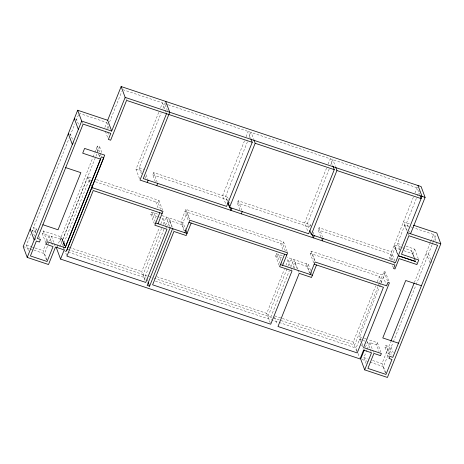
<?xml version="1.0" encoding="UTF-8"?>
<svg xmlns="http://www.w3.org/2000/svg" width="464" height="464" viewBox="0 0 464 464"><rect width="100%" height="100%" fill="white"/><g stroke="black" fill="none" stroke-linecap="round" stroke-linejoin="round"><path stroke-width="0.35" stroke-dasharray="2.32 1.74" d="M28.42 250.525L26.419 245.108L30.821 234.088M31.859 231.49L32.376 230.196L35.421 231.211L35.925 232.563M35.403 233.044L33.402 227.633L69.032 138.452M70.105 135.766L74.826 123.952M76.131 120.675L78.845 113.877M35.421 231.211L36.447 228.648L33.402 227.633M45.785 242.974L42.276 233.496L43.303 230.933L61.173 236.889L64.426 245.688M46.591 260.142L43.082 250.664L46.452 242.237M46.707 241.587L49.039 235.753L42.276 233.496M46.76 259.782L44.503 253.686L51.487 236.211L62.594 239.911L64.844 246.007M57.066 246.941L61.091 236.86L64.345 245.665M97.73 151.676L96.477 148.289L97.376 146.038L99.696 146.815L101.947 152.905M104.864 127.391L106.813 122.513L79.767 113.494M61.173 236.889L92.806 157.708M93.073 157.041L94.679 153.016M94.952 152.343L96.477 148.289M59.763 246.767L99.696 146.815M106.929 128.708L108.518 124.729M109.579 122.073L121.771 91.565M62.594 239.911L87.841 176.72L91.942 178.089M64.989 245.589L63.91 242.858L62.924 245.317L64.983 246.001M63.991 242.881L89.239 179.69L94.726 181.523M139.502 178.71L135.998 169.232L158.752 112.271M160.625 107.578L162.504 102.886L123.238 89.796M141.468 173.849L139.217 167.753L161.089 113.007M162.957 108.332L165.271 102.538M155.266 181.592L152.76 174.818L153.659 172.573L227.87 197.31L228.619 199.34M154.344 223.857L150.841 214.374L151.722 212.164L158.056 214.275M160.614 209.421L158.108 202.652L158.99 200.442L96.048 179.458M145.006 280.395L141.746 271.597L159.227 227.847M160.84 223.81L162.992 218.428L160.289 217.529M161.605 228.363L143.144 274.566L145.4 280.662M163.212 224.344L166.153 216.978L169.662 226.455M164.036 229.17L145.574 275.378L146.578 278.087M165.642 225.156L168.583 217.79L172.092 227.267M167.788 225.962L169.923 220.626L182.178 224.715L184.428 230.805M287.141 251.476L283.632 241.999L185.826 209.386L180.838 221.873L184.347 231.35M182.178 224.715L187.166 212.228L189.666 219.002M244.482 140.812L222.61 195.559L226.113 205.036M246.082 136.805L248.217 131.463L250.722 138.237M247.428 141.793L225.556 196.539L227.308 201.277M249.029 137.791L251.163 132.449L253.669 139.217M227.72 201.591L226.971 199.561L227.87 197.31M239.847 209.792L237.348 203.023L238.247 200.773L310.335 224.808L310.839 226.159M279.125 265.35L275.622 255.867L276.463 253.756L283.226 256.006M285.29 250.879L282.791 244.11L283.632 241.999M270.234 322.851L266.73 313.374L284.316 269.352M285.917 265.35L288.045 260.014L286.085 259.359M326.528 168.165L304.657 222.911L307.916 231.716M328.129 164.163L330.264 158.821L332.769 165.59M268.064 316.216L287.866 266.661M288.132 265.994L291.073 258.628L294.831 268.778M329.173 169.047L307.301 223.793L309.308 229.21M330.774 165.045L332.908 159.703L335.414 166.472M270.796 317.127L289.258 270.918M290.858 266.899L293.805 259.533L297.308 269.016M293.057 267.908L295.208 262.525L307.487 266.62L309.743 272.71M310.335 224.808L309.436 227.058L237.348 203.023M320.688 236.744L318.182 229.97L319.081 227.72L391.471 251.853L394.974 261.336M313.687 262.844L310.184 253.367L311.071 251.146L382.62 274.995L386.123 284.478M307.487 266.62L308.374 264.393L287.146 257.317M356.723 351.561L353.214 342.084L375.689 285.836M377.296 281.816L379.436 276.457L310.184 253.367M391.471 251.853L394.226 244.957L411.533 250.63L414.033 257.398M413.36 197.136L394.29 244.882L397.793 254.359M414.967 193.123L417.554 186.65M379.419 283.005L354.624 345.071L153.787 278.116M379.685 282.338L384.012 271.504L385.422 271.974L388.931 281.451M390.299 259.683L389.545 257.653L390.92 254.22L318.182 229.97M360.801 340.124L359.548 336.742L379.291 287.332M379.558 286.665L385.422 271.974M391.709 260.153L390.961 258.123L395.084 247.793L399.887 249.394M399.759 249.499L397.509 243.403L404.892 224.912L412.403 227.418M357.048 350.807L356.045 348.099L359.559 339.294L364.861 341.063M416.341 198.459L406.563 222.923L408.32 227.662M417.397 195.808L419.247 191.18M365.412 347.205L367.511 341.945L365.528 341.284M366.154 363.66L363.904 357.564L365.986 352.356M366.241 351.706L367.024 349.752M367.285 349.102L369.883 342.589L376.536 344.804L379.042 351.573M411.533 250.63L414.004 257.485M376.536 344.804L377.383 342.687L367.778 339.486M414.422 257.798L412.919 253.738L414.752 249.151L405.466 246.059M388.513 357.106L385.01 347.629L385.857 345.512L388.82 346.498L392.074 355.302M385.497 373.073L381.988 363.596L387.974 348.621L385.01 347.629M388.82 346.498L390.7 341.788M414.358 282.576L430.406 242.399M430.673 241.738L433.573 234.477L413.088 227.644M385.665 372.714L383.409 366.618L393.072 342.438M393.339 341.765L415.889 285.319M416.156 284.652L431.984 245.044M432.251 244.371L433.051 242.365M433.318 241.698L436.259 234.337M167.556 104.574L164.824 103.663L167.324 110.432M168.241 104.8L417.101 187.769L419.607 194.544M409.312 223.839L403.471 221.891L406.98 231.368M75.493 118.981L76.653 119.364L78.909 125.46M69.478 134.038L70.638 134.427L73.144 141.195M397.509 243.403L401.488 244.731M404.005 250.763L412.919 253.738M139.217 167.753L144.118 169.389M135.998 169.232L142.564 171.419M152.76 174.818L226.971 199.561M389.545 257.653L390.961 258.123M282.791 244.11L184.985 211.503L188.488 220.98M95.416 181.749L158.108 202.652M162.104 215.627L183.019 222.598L185.525 229.373M275.622 255.867L282.158 258.048M150.841 214.374L156.913 216.404M157.592 216.63L159.616 217.303M359.548 336.742L363.666 338.111M364.35 338.343L367.094 339.254M69.095 247.376L141.746 271.597M274.659 315.891L353.214 342.084M156.844 276.735L266.73 313.374M67.964 249.504L153.103 277.89M64.786 250.989L67.535 251.906M68.22 252.138L145.847 278.017M155.463 281.225L278.423 322.219M279.108 322.445L356.045 348.099M26.419 245.108L31.749 246.889M32.416 247.109L34.417 247.776M35.084 247.996L43.082 250.664M363.904 357.564L368.59 359.13M372.609 360.47L381.988 363.596M23.2 246.587L29.383 248.646M30.073 248.878L44.503 253.686M362.019 359.49L369.373 361.937M370.04 362.164L383.409 366.618M433.573 234.477L436.079 241.245M436.328 241.924L437.082 243.954M428.51 253.738L430.76 259.834M431.01 260.507L432.013 263.216M426.19 252.967L429.693 262.444M409.567 231.049L410.072 232.4M414.752 249.151L418.255 258.634M404.892 224.912L407.148 231.008M408.152 233.717L408.651 235.068M414.671 258.477L416.423 263.216M414.253 258.158L415.002 260.194M394.226 244.957L397.729 254.434M395.084 247.793L397.59 254.562M390.92 254.22L393.426 260.994M393.675 261.667L394.423 263.703M392.556 265.779L393.054 267.131M384.012 271.504L387.521 280.981M379.436 276.457L381.942 283.226M391.193 347.142L393.194 352.559M387.974 348.621L390.479 355.389M385.857 345.512L389.609 355.668M377.383 342.687L380.886 352.164M369.883 342.589L373.642 352.744M367.511 341.945L371.02 351.422M362.053 343.511L363.057 346.219M319.081 227.72L322.584 237.203M359.559 339.294L360.563 342.003M361.566 344.711L363.318 349.45M320.937 237.417L321.685 239.447M358.046 353.51L359.548 357.576M313.09 232.255L313.844 234.285M312.475 254.133L314.981 260.901M311.071 251.146L314.83 261.302M308.374 264.393L310.88 271.162M311.129 271.84L311.883 273.87M306.083 263.627L309.587 273.105M295.208 262.525L297.714 269.294M297.963 269.973L298.967 272.681M288.045 260.014L290.551 266.783M290.8 267.461L291.554 269.491M280.61 243.385L283.11 250.154M278.644 254.481L281.149 261.249M281.399 261.928L282.153 263.958M276.463 253.756L279.972 263.233M238.247 200.773L241.75 210.25M274.479 317.022L277.234 324.469M229.622 202.049L230.121 203.406M162.504 102.886L165.004 109.661M165.259 110.333L166.008 112.363M185.826 209.386L189.585 219.542M153.659 172.573L157.168 182.05M125.819 98.374L126.318 99.725M169.923 220.626L172.422 227.401M172.678 228.073L173.675 230.782M158.99 200.442L162.499 209.919M160.863 210.099L161.611 212.129M162.992 218.428L165.497 225.197M165.747 225.875L166.495 227.905M146.125 174.806L147.877 179.545M155.829 201.892L158.079 207.982M144.977 176.378L145.725 178.408M154.002 212.924L156.008 218.341M151.722 212.164L155.225 221.641M106.813 122.513L109.318 129.282M107.665 132.078L108.918 135.465M105.38 131.318L107.88 138.086M146.827 278.765L147.83 281.468M97.376 146.038L99.882 152.807M100.131 153.485L101.135 156.194M96.558 148.318L97.811 151.699M98.809 154.408L99.812 157.116M98.733 154.384L99.731 157.093M82.348 122.073L82.847 123.424M89.239 179.69L90.236 182.398M91.24 185.107L91.739 186.458M91.994 187.137L92.991 189.846M87.841 176.72L89.842 182.137M73.393 141.874L74.147 143.904M63.91 242.858L64.908 245.566M62.512 239.888L64.769 245.978M63.429 246.668L64.177 248.704M64.426 249.377L66.683 255.473M60.192 239.111L62.698 245.879M62.947 246.558L63.696 248.588M51.487 236.211L53.992 242.979M54.242 243.658L55.245 246.367M49.039 235.753L51.295 241.843M51.545 242.521L52.548 245.23M43.303 230.933L47.061 241.089M36.447 228.648L37.195 230.678M39.452 236.768L39.95 238.125M32.376 230.196L34.881 236.965M35.131 237.643L36.134 240.352"/><path stroke-width="0.7" d="M77.668 110.246L81.676 121.081L111.685 131.086L107.677 120.251L77.668 110.246L23.2 246.587L27.208 257.416L48.511 264.521L55.494 247.039L64.2 249.945L60.552 259.074L360.052 358.927L363.567 350.129L371.519 352.779L364.692 369.872L387.417 377.452L440.8 243.832L436.792 233.003L413.436 225.214M27.208 257.416L81.676 121.081M57.066 246.941L56.544 248.246L60.552 259.074M107.677 120.251L121.145 86.548L421.092 186.551L425.099 197.386L410.57 233.752M65.099 247.695L101.384 156.873L103.785 157.673L66.601 250.746L104.707 155.127L84.599 148.422L82.696 153.19L100.566 159.146L65.18 247.724L47.311 241.761L46.284 244.325L53.047 246.581L47.09 261.499L30.427 255.942L36.383 241.025L39.428 242.04L40.455 239.476L37.41 238.461L83.097 124.103L110.821 133.342L108.385 139.438L110.67 140.203L126.573 100.404L252.225 142.297L226.618 206.393L143.225 178.588L169.725 112.242L165.723 101.413M111.685 131.086L125.152 97.382L121.145 86.548M166.506 113.721L140.006 180.061L394.928 265.054L393.553 268.488L394.963 268.958L399.092 258.622L416.927 264.567L418.754 259.985L401.511 254.237L408.9 235.747L437.581 245.311L392.828 357.332L389.864 356.346L389.018 358.463L391.981 359.449L385.996 374.425L367.911 368.399L373.891 353.423L380.544 355.639L381.391 353.516L363.556 347.571L389.429 282.808L388.02 282.338L386.628 285.83L315.079 261.974L310.091 274.462M147.227 182.474L148.126 180.223M156.768 185.652L157.667 183.402M159.836 212.721L154.848 225.208L166.999 229.262L145.754 282.431L66.932 256.151L93.241 190.524L162.116 213.486M158.009 223.758L162.997 211.271L91.849 187.549M170.16 227.807L147.152 285.401L149.582 286.213L172.591 228.619M184.846 232.708L189.834 220.22L287.639 252.828L282.651 265.315M191.174 223.062L186.186 235.55L173.925 231.461L152.61 284.821L270.738 324.208L292.053 270.843L279.63 266.701L284.618 254.214M333.019 166.269L334.271 169.65L308.664 233.746L229.564 207.373L255.171 143.277L253.918 139.896M231.872 208.145L230.973 210.395L228.218 202.948M241.35 213.852L242.249 211.601M418 185.525L422.008 196.353L398.292 255.71L415.535 261.464L398.234 255.786L395.473 262.688L311.309 234.627L336.916 170.532L335.663 167.15M314.343 235.637L313.444 237.887L312.191 234.506M322.19 240.804L323.089 238.554M316.483 264.967L311.495 277.449L299.216 273.354L277.982 326.499L357.222 352.918L383.444 287.291L314.192 264.202M364.362 349.839L360.685 359.043L364.692 369.872M390.972 341.115L414.091 283.249M125.152 97.382L425.099 197.386M255.171 143.277L334.271 169.65M336.916 170.532L421.109 198.604L420.111 195.895M407.479 232.725L440.8 243.832M421.428 285.737L405.733 280.505L382.783 337.943L398.483 343.18M65.714 167.614L80.864 172.66L58.041 229.779L42.897 224.733M188.993 222.337L286.798 254.945M155.73 222.998L187.027 233.433L185.774 230.045M280.471 264.584L312.382 275.227M309.807 230.567L311.309 234.627M250.972 138.91L252.225 142.297M227.812 202.635L229.564 207.373M148.08 282.147L149.582 286.213M74.333 118.593L78.341 129.427M68.318 133.655L72.326 144.484M30.183 229.106L34.191 239.94"/></g></svg>
